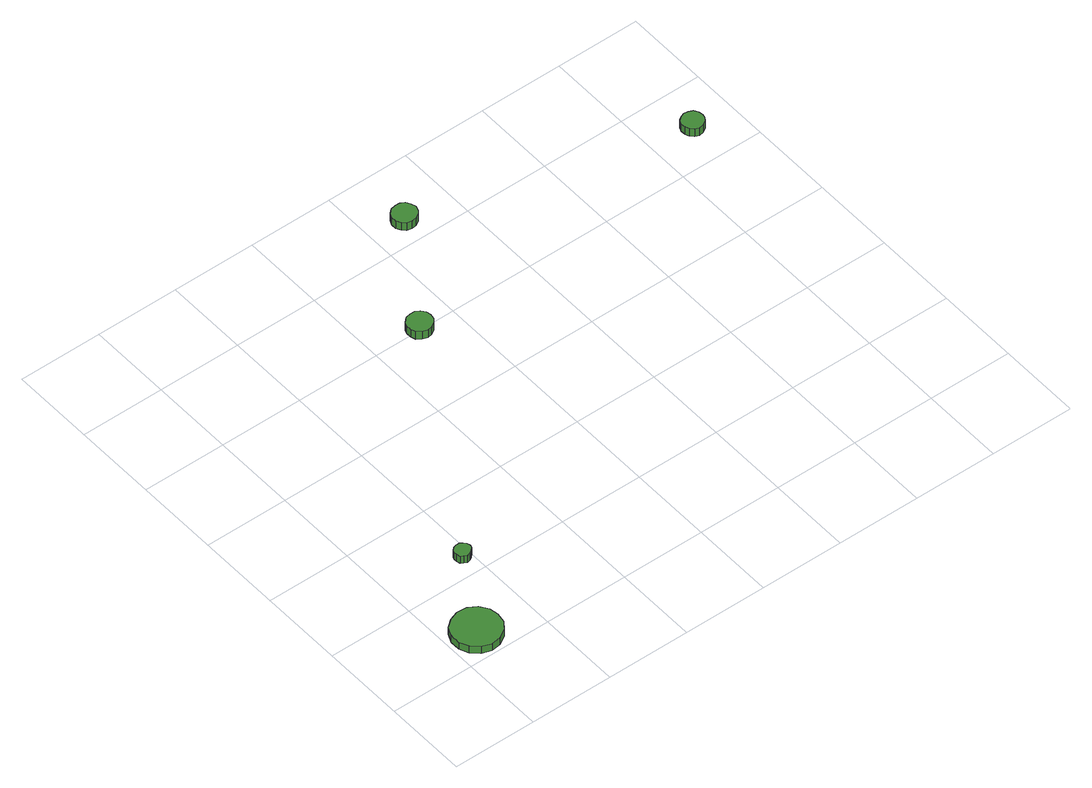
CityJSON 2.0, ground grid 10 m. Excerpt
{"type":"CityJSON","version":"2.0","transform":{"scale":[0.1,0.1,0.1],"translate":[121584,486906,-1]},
"CityObjects":{
"tree1":{"type":"SolitaryVegetationObject","attributes":{"function":"something"},"geometry":[{"type":"MultiSurface","lod":"1","boundaries":[[[0,1,2,3,4,5,6,7,8,9,10,11,12,13,14]],[[15,16,17,18,19,20,21,22,23,24,25,26,27,28,29]],[[0,29,28,1]],[[1,28,27,2]],[[2,27,26,3]],[[3,26,25,4]],[[4,25,24,5]],[[5,24,23,6]],[[6,23,22,7]],[[7,22,21,8]],[[8,21,20,9]],[[9,20,19,10]],[[10,19,18,11]],[[11,18,17,12]],[[12,17,16,13]],[[13,16,15,14]],[[14,15,29,0]]]}]},
"tree2":{"type":"SolitaryVegetationObject","attributes":{"function":"something"},"geometry":[{"type":"MultiSurface","lod":"1","boundaries":[[[30,31,32,33,34,35,36,37,38,39,40,41,42,43,44]],[[45,46,47,48,49,50,51,52,53,54,55,56,57,58,59]],[[30,59,58,31]],[[31,58,57,32]],[[32,57,56,33]],[[33,56,55,34]],[[34,55,54,35]],[[35,54,53,36]],[[36,53,52,37]],[[37,52,51,38]],[[38,51,50,39]],[[39,50,49,40]],[[40,49,48,41]],[[41,48,47,42]],[[42,47,46,43]],[[43,46,45,44]],[[44,45,59,30]]]}]},
"tree3":{"type":"SolitaryVegetationObject","attributes":{"function":"something"},"geometry":[{"type":"MultiSurface","lod":"1","boundaries":[[[60,61,62,63,64,65,66,67,68,69,70,71,72,73,74]],[[75,76,77,78,79,80,81,82,83,84,85,86,87,88,89]],[[60,89,88,61]],[[61,88,87,62]],[[62,87,86,63]],[[63,86,85,64]],[[64,85,84,65]],[[65,84,83,66]],[[66,83,82,67]],[[67,82,81,68]],[[68,81,80,69]],[[69,80,79,70]],[[70,79,78,71]],[[71,78,77,72]],[[72,77,76,73]],[[73,76,75,74]],[[74,75,89,60]]]}]},
"tree4":{"type":"SolitaryVegetationObject","attributes":{"function":"something"},"geometry":[{"type":"MultiSurface","lod":"1","boundaries":[[[90,91,92,93,94,95,96,97,98,99,100,101,102,103,104]],[[105,106,107,108,109,110,111,112,113,114,115,116,117,118,119]],[[90,119,118,91]],[[91,118,117,92]],[[92,117,116,93]],[[93,116,115,94]],[[94,115,114,95]],[[95,114,113,96]],[[96,113,112,97]],[[97,112,111,98]],[[98,111,110,99]],[[99,110,109,100]],[[100,109,108,101]],[[101,108,107,102]],[[102,107,106,103]],[[103,106,105,104]],[[104,105,119,90]]]}]},
"tree5":{"type":"SolitaryVegetationObject","attributes":{"function":"something"},"geometry":[{"type":"MultiSurface","lod":"1","boundaries":[[[120,121,122,123,124,125,126,127,128,129,130,131,132,133,134]],[[135,136,137,138,139,140,141,142,143,144,145,146,147,148,149]],[[120,149,148,121]],[[121,148,147,122]],[[122,147,146,123]],[[123,146,145,124]],[[124,145,144,125]],[[125,144,143,126]],[[126,143,142,127]],[[127,142,141,128]],[[128,141,140,129]],[[129,140,139,130]],[[130,139,138,131]],[[131,138,137,132]],[[132,137,136,133]],[[133,136,135,134]],[[134,135,149,120]]]}]}
},
"vertices":[
[62,33,16],[60,44,16],[53,54,16],[43,60,16],[31,61,16],[20,57,16],[11,50,16],[6,39,16],[6,27,16],[11,16,16],[20,8,16],[31,4,16],[43,6,16],[53,12,16],[60,21,16],[60,21,6],[53,12,6],[43,6,6],[31,4,6],[20,8,6],[11,16,6],[6,27,6],[6,39,6],[11,50,6],[20,57,6],[31,61,6],[43,60,6],[53,54,6],[60,44,6],[62,33,6],
[101,126,16],[100,130,16],[97,133,16],[94,135,16],[90,135,16],[86,134,16],[83,131,16],[82,128,16],[82,124,16],[83,120,16],[86,118,16],[90,116,16],[94,117,16],[97,119,16],[100,122,16],[100,122,6],[97,119,6],[94,117,6],[90,116,6],[86,118,6],[83,120,6],[82,124,6],[82,128,6],[83,131,6],[86,134,6],[90,135,6],[94,135,6],[97,133,6],[100,130,6],[101,126,6],
[273,402,17],[272,408,17],[268,413,17],[263,416,17],[257,416,17],[251,415,17],[246,410,17],[244,405,17],[244,399,17],[246,393,17],[251,389,17],[257,387,17],[263,388,17],[268,391,17],[272,396,17],[272,396,6],[268,391,6],[263,388,6],[257,387,6],[251,389,6],[246,393,6],[244,399,6],[244,405,6],[246,410,6],[251,415,6],[257,416,6],[263,416,6],[268,413,6],[272,408,6],[273,402,6],
[357,530,17],[355,536,17],[352,541,17],[347,544,17],[341,544,17],[335,543,17],[331,539,17],[328,533,17],[328,527,17],[331,522,17],[335,518,17],[341,516,17],[347,517,17],[352,520,17],[355,524,17],[355,524,6],[352,520,6],[347,517,6],[341,516,6],[335,518,6],[331,522,6],[328,527,6],[328,533,6],[331,539,6],[335,543,6],[341,544,6],[347,544,6],[352,541,6],[355,536,6],[357,530,6],
[664,448,17],[663,453,17],[660,458,17],[655,460,17],[650,461,17],[645,459,17],[641,456,17],[639,451,17],[639,445,17],[641,441,17],[645,437,17],[650,435,17],[655,436,17],[660,439,17],[663,443,17],[663,443,6],[660,439,6],[655,436,6],[650,435,6],[645,437,6],[641,441,6],[639,445,6],[639,451,6],[641,456,6],[645,459,6],[650,461,6],[655,460,6],[660,458,6],[663,453,6],[664,448,6]
]}
